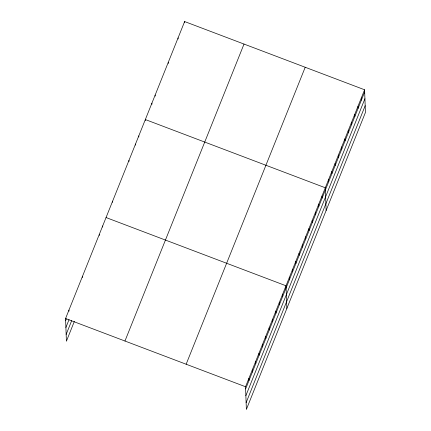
<?xml version="1.0" encoding="UTF-8"?>
<svg xmlns="http://www.w3.org/2000/svg" width="431" height="431" viewBox="0 0 431 431"><rect width="100%" height="100%" fill="white"/><g stroke="black" fill="none" stroke-linecap="round" stroke-linejoin="round"><path stroke-width="0.65" d="M74.353 321.391L66.406 341.223L65.571 318.514L184.63 21.55L364.594 89.777L365.429 112.486L246.37 409.45L245.535 386.742L364.594 89.777M65.652 320.696L66.374 318.897M65.9 327.474L69.03 319.657M66.153 334.451L71.697 320.626M124.958 341.029L244.021 44.064M186.149 364.227L305.207 67.263M245.616 388.929L364.674 91.965M245.864 395.701L364.922 98.737M246.123 402.678L365.181 105.714M106.053 217.547L286.017 285.775L286.852 308.483M65.571 318.514L245.535 386.742M361.323 97.945L361.404 100.132M358.048 106.112L358.129 108.294M354.772 114.28L354.853 116.462M351.502 122.442L351.577 124.629M348.226 130.609L348.307 132.796M344.951 138.777L345.032 140.964M341.675 146.944L341.756 149.126M338.405 155.112L338.486 157.293M335.129 163.279L335.21 165.461M331.854 171.441L331.935 173.628M328.578 179.608L328.659 181.796M326.138 210.484L325.308 187.776L145.339 119.549L145.382 120.642M322.032 195.943L322.113 198.125M318.757 204.111L318.838 206.293M315.487 212.273L315.562 214.46M312.211 220.44L312.292 222.628M308.935 228.608L309.016 230.795M305.66 236.775L305.741 238.963M302.39 244.943L302.465 247.125M299.114 253.11L299.195 255.292M295.838 261.272L295.919 263.46M292.563 269.44L292.644 271.627M289.293 277.607L289.373 279.794M282.644 294.19L282.725 296.372M279.272 302.6L279.353 304.787M275.899 311.015L275.975 313.202M272.521 319.43L272.602 321.618M269.149 327.846L269.23 330.027M265.776 336.255L265.857 338.443M262.404 344.671L262.484 346.858M259.031 353.086L259.112 355.273M255.658 361.501L255.739 363.683M252.286 369.911L252.361 372.098M248.908 378.326L248.989 380.514M184.63 21.55L184.673 22.644M178.084 37.885L178.122 38.973M168.262 62.382L168.3 63.476M155.165 95.046L155.203 96.14M151.89 103.214L151.927 104.307M138.793 135.884L138.83 136.972M135.517 144.046L135.56 145.139M128.971 160.38L129.009 161.474M112.599 201.212L112.642 202.306M102.68 225.963L102.718 227.051M99.302 234.372L99.345 235.466M82.44 276.443L82.477 277.537M68.944 310.099L68.987 311.193"/></g></svg>
